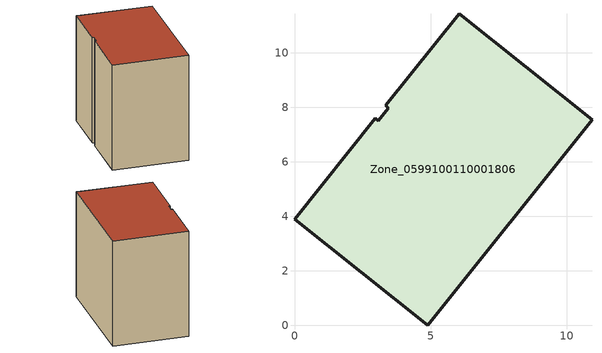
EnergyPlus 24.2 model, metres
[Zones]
Zone_0599100110001806
 floor ground (C_G): 0,3.9 2.96,7.6 3.08,7.5 3.44,7.97 3.35,8.08 6.05,11.44 10.92,7.55 4.89,0 z0.52
 wall outside (C_F): 4.89,0 10.92,7.55 6.05,11.44 3.35,8.08 3.44,7.97 3.08,7.5 2.96,7.6 0,3.9 4.89,0 z0.52:9.54
 roof outside (C_R): 3.44,7.97 3.08,7.5 2.96,7.6 0,3.9 4.89,0 10.92,7.55 6.05,11.44 3.35,8.08 z9.54
[BUILDING]
Pand.0599100110001806: North Axis=0; Terrain=City; Loads Convergence Tolerance Value=0.04; Temperature Convergence Tolerance Value=0.4; Solar Distribution=FullExterior; Maximum Number of Warmup Days=25; Minimum Number of Warmup Days=1
[Site:Location]
Rotterdam.The.Hague.AP_ZH_NLD Design_Conditions: Latitude=51.96; Longitude=4.45; Time Zone=1; Elevation=-4.5
[SITE:GROUNDTEMPERATURE:BUILDINGSURFACE]
18, 18, 18, 18, 18, 18, 18, 18, 18, 18, 18, 18
[MATERIAL] Thermal Absorptance=0.9; Solar Absorptance=0.7; Visible Absorptance=0.7
Name | Roughness | Thickness | Conductivity | Density | Specific Heat
G.TC.2015-2018 | MediumSmooth | 0.15 | 0.0428571 | 540 | 1210
F.TC.2015-2018 | Rough | 0.3 | 0.0666667 | 1920 | 840
R.TC.2015-2018 | MediumRough | 0.2 | 0.0333333 | 1500 | 1000
[CONSTRUCTION]
C_G: G.TC.2015-2018
C_F: F.TC.2015-2018
C_R: R.TC.2015-2018
[ZONE]
Zone_0599100110001806: Type=1; Multiplier=1; Ceiling Height=Autocalculate; Volume=Autocalculate; Floor Area=autocalculate; Part of Total Floor Area=Yes
[ZONEINFILTRATION:DESIGNFLOWRATE]
Infil_Zone_0599100110001806: Zone or ZoneList or Space or SpaceList=Zone_0599100110001806; Schedule=AlwaysOn; Design Flow Rate Calculation Method=Flow/Area; Flow Rate per Floor Area=0.0015; Constant Term Coefficient=1; Temperature Term Coefficient=0; Velocity Term Coefficient=0; Velocity Squared Term Coefficient=0
[HVACTEMPLATE:ZONE:IDEALLOADSAIRSYSTEM]
Zone_0599100110001806: Maximum Heating Supply Air Temperature=50; Minimum Cooling Supply Air Temperature=13; Maximum Heating Supply Air Humidity Ratio=0.0156; Minimum Cooling Supply Air Humidity Ratio=0.0077; Heating Limit=NoLimit; Cooling Limit=NoLimit; Dehumidification Control Type=ConstantSensibleHeatRatio; Cooling Sensible Heat Ratio=0.7; Dehumidification Setpoint=60; Humidification Control Type=None; Humidification Setpoint=30; Outdoor Air Method=None; Outdoor Air Flow Rate per Person=0.00944; Outdoor Air Flow Rate per Zone Floor Area=0; Outdoor Air Flow Rate per Zone=0; Demand Controlled Ventilation Type=None; Outdoor Air Economizer Type=NoEconomizer; Heat Recovery Type=None; Sensible Heat Recovery Effectiveness=0.7; Latent Heat Recovery Effectiveness=0.65
[ZONECONTROL:THERMOSTAT]
ThermostatControl_Zone_0599100110001806: Zone or ZoneList=Zone_0599100110001806; Control Type Schedule=DualSetpointControlType; Control 1=Thermostat_Zone_0599100110001806; Temperature Difference Between Cutout And Setpoint=0
[THERMOSTATSETPOINT:DUALSETPOINT]
Thermostat_Zone_0599100110001806: Heating Setpoint Temperature Schedule=HeatingSetpoint_Zone_0599100110001806; Cooling Setpoint Temperature Schedule=CoolingSetpoint_Zone_0599100110001806
[SCHEDULE:COMPACT]
HeatingSetpoint_Zone_0599100110001806: Through: 12/31, For: AllDays, Until: 24:00, 21
CoolingSetpoint_Zone_0599100110001806: Through: 12/31, For: AllDays, Until: 24:00, 24
DualSetpointControlType: Through: 12/31, For: AllDays, Until: 24:00, 4
AlwaysOn: Through: 12/31, For: AllDays, Until: 24:00, 1
